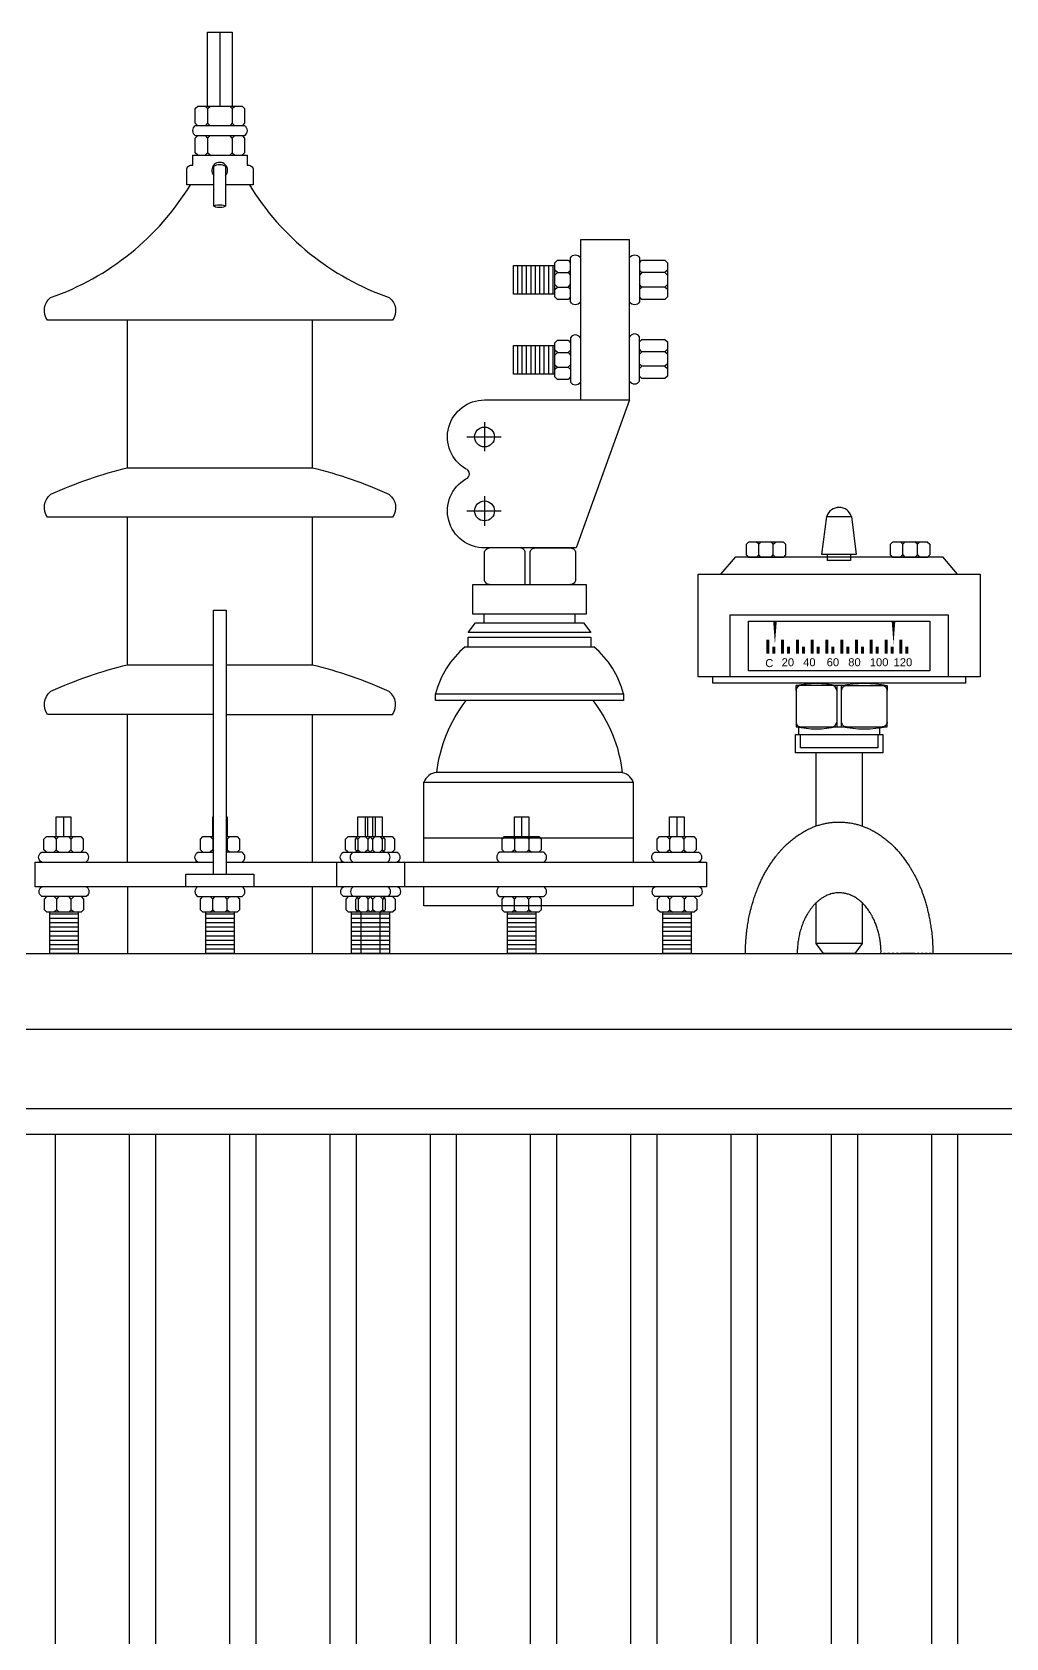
# Model space of a CAD drawing. Header units: millimetres. Extents: x 20927 to 53748, y 38421 to 54891.
# Drawn here: x 23966 to 24337, y 45906 to 46518 of the extents above; entities that cross this region are included whole.
import ezdxf

# ---------------------------------------------------------------- set-up
doc = ezdxf.new("R2010")
doc.units = ezdxf.units.MM
doc.linetypes.add('CENTERX2', pattern=[101.6, 63.5, -12.7, 12.7, -12.7])
doc.layers.add('Btrans.', color=2, linetype='Continuous')
doc.layers.add('HIGHT', color=8, linetype='Continuous')
doc.styles.get("Standard").update_dxf_attribs({"font": 'arial.ttf'})

msp = doc.modelspace()

# ---------------------------------------------------------------- linework, layer by layer
at = {"layer": 'Btrans.'}
msp.add_line((23029.92, 46107.96), (24394.92, 46107.96), dxfattribs=at)
msp.add_lwpolyline([(23017.94, 46166.85), (24410.47, 46166.85), (24424.92, 46137.96), (22999.92, 46137.96), (23014.37, 46166.85)], dxfattribs=at)
at = {"layer": 'HIGHT'}
for p, q in [((24037.78, 46517.64), (24037.78, 46489.51)), ((24033.09, 46488.58), (24033.09, 46482.95)), ((24042.46, 46488.58), (24042.46, 46482.95)), ((24033.09, 46477.33), (24033.09, 46471.7)), ((24042.46, 46477.33), (24042.46, 46471.7)), ((24035.48, 46451.42), (24035.48, 46466.64)), ((24151.18, 46417.95), (24151.18, 46428.76)), ((24152.86, 46417.95), (24152.86, 46428.76)), ((24154.53, 46417.95), (24154.53, 46428.76)), ((24156.21, 46417.95), (24156.21, 46428.76)), ((24157.88, 46417.95), (24157.88, 46428.76)), ((24159.56, 46417.95), (24159.56, 46428.76)), ((24161.23, 46417.95), (24161.23, 46428.76)), ((24162.91, 46417.95), (24162.91, 46428.76)), ((24164.58, 46417.95), (24164.58, 46428.76)), ((24166.22, 46426.11), (24170.29, 46426.11)), ((24198.42, 46426.11), (24197.48, 46427.05)), ((24208.11, 46427.05), (24207.18, 46426.11)), ((24166.22, 46420.58), (24170.29, 46420.58)), ((24198.42, 46420.58), (24197.48, 46421.52)), ((24208.11, 46419.64), (24207.18, 46420.58)), ((24151.18, 46387.48), (24151.18, 46398.29)), ((24152.86, 46387.48), (24152.86, 46398.29)), ((24154.53, 46387.48), (24154.53, 46398.29)), ((24156.21, 46387.48), (24156.21, 46398.29)), ((24157.88, 46387.48), (24157.88, 46398.29)), ((24159.56, 46387.48), (24159.56, 46398.29)), ((24161.23, 46387.48), (24161.23, 46398.29)), ((24162.91, 46387.48), (24162.91, 46398.29)), ((24164.58, 46387.48), (24164.58, 46398.29)), ((24166.22, 46395.64), (24170.29, 46395.64)), ((24198.42, 46396), (24197.48, 46396.94)), ((24208.11, 46396.94), (24207.18, 46396)), ((24166.22, 46390.11), (24170.29, 46390.11)), ((24207.18, 46390.47), (24198.42, 46390.47)), ((24242.86, 46322.68), (24241.92, 46323.62)), ((24248.39, 46322.68), (24247.45, 46323.62)), ((24297.73, 46318.61), (24297.73, 46322.68)), ((24303.26, 46318.61), (24303.26, 46322.68)), ((24241.92, 46317.68), (24242.86, 46318.61)), ((24247.45, 46317.68), (24248.39, 46318.61)), ((24257.1, 46267.05), (24257.1, 46268.92)), ((24002.62, 46201.7), (24002.62, 46257.95)), ((24072.93, 46257.95), (24072.93, 46201.7)), ((23978.25, 46218.98), (23978.25, 46211.39)), ((24037.78, 46218.98), (24037.78, 46218.98)), ((24093.09, 46218.98), (24093.09, 46211.39)), ((24094.04, 46211.39), (24094.04, 46218.98)), ((24095.87, 46218.98), (24095.87, 46211.39)), ((24096.81, 46218.98), (24096.81, 46211.39)), ((24152.62, 46218.98), (24152.62, 46211.39)), ((24211.65, 46218.98), (24211.65, 46211.39)), ((23974.54, 46211.39), (23975.48, 46210.46)), ((23980.08, 46211.39), (23981.01, 46210.46)), ((24034.07, 46211.39), (24035.01, 46210.46)), ((24037.78, 46211.39), (24037.78, 46211.39)), ((24041.48, 46211.39), (24040.54, 46210.46)), ((24090.32, 46210.46), (24090.32, 46206.39)), ((24093.1, 46211.39), (24094.04, 46210.46)), ((24095.85, 46210.46), (24095.85, 46206.39)), ((24100.51, 46211.39), (24099.57, 46210.46)), ((24149.85, 46210.46), (24149.85, 46206.39)), ((24154.44, 46211.39), (24155.38, 46210.46)), ((24208.88, 46210.46), (24208.88, 46206.39)), ((24214.41, 46210.46), (24214.41, 46206.39)), ((23975.48, 46206.39), (23974.54, 46205.45)), ((23981.01, 46206.39), (23981.95, 46205.45)), ((24035.01, 46206.39), (24034.07, 46205.45)), ((24040.54, 46206.39), (24041.48, 46205.45)), ((24094.04, 46206.39), (24094.98, 46205.45)), ((24099.57, 46206.39), (24100.51, 46205.45)), ((24155.38, 46206.39), (24154.44, 46205.45)), ((24082.3, 46192.33), (24082.3, 46201.7)), ((24108.09, 46201.7), (24108.09, 46192.33)), ((24002.62, 46192.33), (24002.62, 46166.7)), ((24072.93, 46192.49), (24072.93, 46166.7)), ((23975.66, 46183.57), (23975.66, 46187.64)), ((23981.19, 46187.64), (23982.13, 46188.58)), ((24035.01, 46187.64), (24035.95, 46188.58)), ((24040.54, 46183.57), (24040.54, 46187.64)), ((24090.49, 46187.64), (24089.56, 46188.58)), ((24094.21, 46183.57), (24094.21, 46187.64)), ((24096.03, 46187.64), (24096.96, 46188.58)), ((24099.75, 46183.57), (24099.75, 46187.64)), ((24149.85, 46187.64), (24150.79, 46188.58)), ((24155.38, 46187.64), (24154.44, 46188.58)), ((24209.05, 46187.64), (24209.99, 46188.58)), ((24214.59, 46187.64), (24215.52, 46188.58)), ((23983.81, 46181.92), (23973.01, 46181.92)), ((23983.81, 46180.25), (23973.01, 46180.25)), ((23982.13, 46182.63), (23981.19, 46183.57)), ((24043.17, 46181.92), (24032.36, 46181.92)), ((24043.17, 46180.25), (24032.36, 46180.25)), ((24035.95, 46182.63), (24035.01, 46183.57)), ((24102.37, 46181.92), (24087.84, 46181.92)), ((24102.37, 46180.25), (24087.84, 46180.25)), ((24089.56, 46182.63), (24090.49, 46183.57)), ((24091.56, 46166.85), (24091.56, 46182.63)), ((24095.09, 46182.63), (24096.03, 46183.57)), ((24098.65, 46182.63), (24098.65, 46166.85)), ((24158.01, 46181.92), (24147.2, 46181.92)), ((24158.01, 46180.25), (24147.2, 46180.25)), ((24154.44, 46182.63), (24155.38, 46183.57)), ((24217.21, 46181.92), (24206.4, 46181.92)), ((24217.21, 46180.25), (24206.4, 46180.25)), ((24215.52, 46182.63), (24214.59, 46183.57)), ((23983.81, 46178.58), (23973.01, 46178.58)), ((23983.81, 46176.9), (23973.01, 46176.9)), ((23983.81, 46175.23), (23973.01, 46175.23)), ((23983.81, 46173.55), (23973.01, 46173.55)), ((24043.17, 46178.58), (24032.36, 46178.58)), ((24043.17, 46176.9), (24032.36, 46176.9)), ((24043.17, 46175.23), (24032.36, 46175.23)), ((24043.17, 46173.55), (24032.36, 46173.55)), ((24102.37, 46178.58), (24087.84, 46178.58)), ((24102.37, 46176.9), (24087.84, 46176.9)), ((24102.37, 46175.23), (24087.84, 46175.23)), ((24102.37, 46173.55), (24087.84, 46173.55)), ((24158.01, 46178.58), (24147.2, 46178.58)), ((24158.01, 46176.9), (24147.2, 46176.9)), ((24158.01, 46175.23), (24147.2, 46175.23)), ((24158.01, 46173.55), (24147.2, 46173.55)), ((24217.21, 46178.58), (24206.4, 46178.58)), ((24217.21, 46176.9), (24206.4, 46176.9)), ((24217.21, 46175.23), (24206.4, 46175.23)), ((24217.21, 46173.55), (24206.4, 46173.55)), ((23983.81, 46171.88), (23973.01, 46171.88)), ((23983.81, 46170.2), (23973.01, 46170.2)), ((23983.81, 46168.53), (23973.01, 46168.53)), ((24043.17, 46171.88), (24032.36, 46171.88)), ((24043.17, 46170.2), (24032.36, 46170.2)), ((24043.17, 46168.53), (24032.36, 46168.53)), ((24102.37, 46171.88), (24087.84, 46171.88)), ((24102.37, 46170.2), (24087.84, 46170.2)), ((24102.37, 46168.53), (24087.84, 46168.53)), ((24158.01, 46171.88), (24147.2, 46171.88)), ((24158.01, 46170.2), (24147.2, 46170.2)), ((24158.01, 46168.53), (24147.2, 46168.53)), ((24217.21, 46171.88), (24206.4, 46171.88)), ((24217.21, 46170.2), (24206.4, 46170.2)), ((24217.21, 46168.53), (24206.4, 46168.53)), ((23975.08, 46097.96), (23975.08, 44578.23)), ((24003.25, 46097.96), (24003.25, 44578.23)), ((24013.25, 46097.96), (24013.25, 44578.23)), ((24041.42, 46097.96), (24041.42, 44578.23)), ((24051.42, 46097.96), (24051.42, 44578.23)), ((24079.58, 46097.96), (24079.58, 44578.23)), ((24089.58, 46097.96), (24089.58, 44578.23)), ((24117.75, 46097.96), (24117.75, 44578.23)), ((24127.75, 46097.96), (24127.75, 44578.23)), ((24155.92, 46097.96), (24155.92, 44578.23)), ((24165.92, 46097.96), (24165.92, 44578.23)), ((24194.08, 46097.96), (24194.08, 44578.23)), ((24204.08, 46097.96), (24204.08, 44578.23)), ((24232.25, 46097.96), (24232.25, 44578.23)), ((24242.25, 46097.96), (24242.25, 44578.23)), ((24270.42, 46097.96), (24270.42, 44578.23)), ((24280.42, 46097.96), (24280.42, 44578.23)), ((24308.58, 46097.96), (24308.58, 44578.23)), ((24318.58, 46097.96), (24318.58, 44578.23))]:
    msp.add_line(p, q, dxfattribs=at)
at = {"layer": 'HIGHT', "linetype": 'CENTERX2'}
for p, q in [((24138.49, 46369.15), (24138.49, 46358.15)), ((24131.72, 46363.54), (24144.84, 46363.54)), ((24138.49, 46340.95), (24138.49, 46329.66)), ((24131.72, 46335.38), (24144.84, 46335.38))]:
    msp.add_line(p, q, dxfattribs=at)
at = {"layer": 'HIGHT', "linetype": 'ByBlock'}
for p, q in [((24131.11, 46283.68), (24180.12, 46283.68)), ((24276.3, 46253.15), (24289.88, 46253.15))]:
    msp.add_line(p, q, dxfattribs=at)
at = {"layer": 'HIGHT'}
for points in [[(24033.09, 46489.51), (24033.09, 46517.64), (24042.46, 46517.64), (24042.46, 46489.51)], [(24029.34, 46482.01), (24028.4, 46482.95), (24028.4, 46488.58), (24029.34, 46489.51), (24046.21, 46489.51), (24047.15, 46488.58), (24047.15, 46482.95), (24046.21, 46482.01)], [(24032.15, 46489.51), (24033.09, 46488.58), (24034.03, 46489.51)], [(24041.53, 46489.51), (24042.46, 46488.58), (24043.4, 46489.51)], [(24034.03, 46482.01), (24033.09, 46482.95), (24032.15, 46482.01)], [(24043.4, 46482.01), (24042.46, 46482.95), (24041.53, 46482.01)], [(24029.34, 46470.76), (24028.4, 46471.7), (24028.4, 46477.33), (24029.34, 46478.26)], [(24032.15, 46478.26), (24033.09, 46477.33), (24034.03, 46478.26)], [(24043.4, 46478.26), (24042.46, 46477.33), (24041.53, 46478.26)], [(24046.21, 46478.26), (24047.15, 46477.33), (24047.15, 46471.7), (24046.21, 46470.76)], [(24034.03, 46470.76), (24033.09, 46471.7), (24032.15, 46470.76)], [(24041.53, 46470.76), (24042.46, 46471.7), (24043.4, 46470.76)], [(24193.73, 46377.64), (24193.73, 46438.58), (24174.98, 46438.58), (24174.98, 46377.64)], [(24171.23, 46416.83), (24170.29, 46415.89), (24166.22, 46415.89), (24165.29, 46416.83), (24165.29, 46429.86), (24166.22, 46430.8), (24170.29, 46430.8), (24171.23, 46429.86)], [(24197.48, 46429.86), (24198.42, 46430.8), (24207.18, 46430.8), (24208.11, 46429.86), (24208.11, 46416.83), (24207.18, 46415.89), (24198.42, 46415.89), (24197.48, 46416.83)], [(24165.29, 46417.95), (24149.51, 46417.95), (24149.51, 46428.76), (24165.29, 46428.76)], [(24165.29, 46425.17), (24166.22, 46426.11), (24165.29, 46427.05)], [(24171.23, 46427.05), (24170.29, 46426.11), (24171.23, 46425.17)], [(24208.11, 46425.17), (24207.18, 46426.11), (24198.42, 46426.11), (24197.48, 46425.17)], [(24165.29, 46419.64), (24166.22, 46420.58), (24165.29, 46421.52)], [(24171.23, 46419.64), (24170.29, 46420.58), (24171.23, 46421.52)], [(24208.11, 46421.52), (24207.18, 46420.58), (24198.42, 46420.58), (24197.48, 46419.64)], [(24072.93, 46407.95), (24072.93, 46351.7), (24002.62, 46351.7), (24002.62, 46407.95)], [(24171.23, 46386.36), (24170.29, 46385.42), (24166.22, 46385.42), (24165.29, 46386.36), (24165.29, 46399.39), (24166.22, 46400.33), (24170.29, 46400.33), (24171.23, 46399.39)], [(24197.48, 46399.75), (24198.42, 46400.69), (24207.18, 46400.69), (24208.11, 46399.75), (24208.11, 46386.72), (24207.18, 46385.78), (24198.42, 46385.78), (24197.48, 46386.72)], [(24165.29, 46387.48), (24149.51, 46387.48), (24149.51, 46398.29), (24165.29, 46398.29)], [(24165.29, 46394.7), (24166.22, 46395.64), (24165.29, 46396.58)], [(24171.23, 46396.58), (24170.29, 46395.64), (24171.23, 46394.7)], [(24208.11, 46395.06), (24207.18, 46396), (24198.42, 46396), (24197.48, 46395.06)], [(24165.29, 46391.05), (24166.22, 46390.11), (24165.29, 46389.17)], [(24171.23, 46389.17), (24170.29, 46390.11), (24171.23, 46391.05)], [(24197.48, 46389.53), (24198.42, 46390.47), (24197.48, 46391.41)], [(24208.11, 46391.41), (24207.18, 46390.47), (24208.11, 46389.53)], [(24035.38, 46276.7), (24002.62, 46276.7), (24002.62, 46332.95)], [(24072.93, 46332.95), (24072.93, 46276.7), (24040.17, 46276.7)], [(24243.79, 46317.68), (24242.86, 46318.61), (24242.86, 46322.68), (24243.79, 46323.62)], [(24249.33, 46317.68), (24248.39, 46318.61), (24248.39, 46322.68), (24249.33, 46323.62)], [(24298.66, 46323.62), (24297.73, 46322.68), (24296.79, 46323.62)], [(24304.2, 46323.62), (24303.26, 46322.68), (24302.32, 46323.62)], [(24228.51, 46311.32), (24234.14, 46317.85), (24312.81, 46317.85), (24318.44, 46311.32)], [(24277.84, 46318.76), (24277.84, 46316.5), (24269.11, 46316.5), (24269.11, 46318.76)], [(24296.79, 46317.68), (24297.73, 46318.61), (24298.66, 46317.68)], [(24302.32, 46317.68), (24303.26, 46318.61), (24304.2, 46317.68)], [(24035.38, 46197.11), (24035.38, 46297.61), (24040.17, 46297.61), (24040.17, 46197.11)], [(24231.94, 46272.18), (24231.94, 46295.8), (24315.01, 46295.8), (24315.01, 46272.18)], [(24321.57, 46272.18), (24321.57, 46269.77), (24225.39, 46269.77), (24225.39, 46272.18)], [(24258.18, 46250.24), (24258.18, 46253.15)], [(24288.79, 46253.15), (24288.79, 46250.24)], [(24288.23, 46250.24), (24288.23, 46245.24), (24258.75, 46245.24), (24258.75, 46250.24)], [(24264.69, 46215.42), (24264.69, 46243.36)], [(24282.29, 46243.36), (24282.29, 46215.42)], [(23975.48, 46211.39), (23975.48, 46218.98), (23981.03, 46218.98), (23981.03, 46211.39)], [(24035.01, 46211.39), (24035.01, 46218.98), (24035.38, 46218.98)], [(24040.17, 46218.98), (24040.56, 46218.98), (24040.56, 46211.39)], [(24090.32, 46211.39), (24090.32, 46218.98), (24099.59, 46218.98), (24099.59, 46211.39)], [(24149.85, 46211.39), (24149.85, 46218.98), (24155.4, 46218.98), (24155.4, 46211.39)], [(24208.88, 46211.39), (24208.88, 46218.98), (24214.43, 46218.98), (24214.43, 46211.39)], [(23971.73, 46205.45), (23970.79, 46206.39), (23970.79, 46210.46), (23971.73, 46211.39), (23984.76, 46211.39), (23985.7, 46210.46), (23985.7, 46206.39), (23984.76, 46205.45)], [(23976.42, 46211.39), (23975.48, 46210.46), (23975.48, 46206.39), (23976.42, 46205.45)], [(23981.95, 46211.39), (23981.01, 46210.46), (23981.01, 46206.39), (23980.08, 46205.45)], [(24031.26, 46205.45), (24030.32, 46206.39), (24030.32, 46210.46), (24031.26, 46211.39), (24035.38, 46211.39)], [(24035.38, 46210.83), (24035.01, 46210.46), (24035.01, 46206.39), (24035.38, 46206.02)], [(24040.17, 46211.39), (24044.29, 46211.39), (24045.23, 46210.46), (24045.23, 46206.39), (24044.29, 46205.45)], [(24040.17, 46210.83), (24040.54, 46210.46), (24040.54, 46206.39), (24040.17, 46206.02)], [(24086.57, 46205.45), (24085.63, 46206.39), (24085.63, 46210.46), (24086.57, 46211.39), (24103.32, 46211.39), (24104.26, 46210.46), (24104.26, 46206.39), (24103.32, 46205.45)], [(24090.29, 46205.45), (24089.35, 46206.39), (24089.35, 46210.46), (24090.29, 46211.39)], [(24091.26, 46211.39), (24090.32, 46210.46), (24089.38, 46211.39)], [(24094.98, 46211.39), (24094.04, 46210.46), (24094.04, 46206.39), (24093.1, 46205.45)], [(24096.79, 46211.39), (24095.85, 46210.46), (24094.91, 46211.39)], [(24098.64, 46211.39), (24099.57, 46210.46), (24099.57, 46206.39), (24098.64, 46205.45)], [(24099.6, 46211.39), (24100.54, 46210.46), (24100.54, 46206.39), (24099.6, 46205.45)], [(24146.1, 46205.45), (24145.16, 46206.39), (24145.16, 46210.46), (24146.1, 46211.39), (24159.13, 46211.39), (24160.07, 46210.46), (24160.07, 46206.39), (24159.13, 46205.45)], [(24148.91, 46211.39), (24149.85, 46210.46), (24150.79, 46211.39)], [(24156.32, 46211.39), (24155.38, 46210.46), (24155.38, 46206.39), (24156.32, 46205.45)], [(24205.13, 46205.45), (24204.19, 46206.39), (24204.19, 46210.46), (24205.13, 46211.39), (24218.16, 46211.39), (24219.1, 46210.46), (24219.1, 46206.39), (24218.16, 46205.45)], [(24207.94, 46211.39), (24208.88, 46210.46), (24209.82, 46211.39)], [(24213.47, 46211.39), (24214.41, 46210.46), (24215.35, 46211.39)], [(24089.38, 46205.45), (24090.32, 46206.39), (24091.26, 46205.45)], [(24094.91, 46205.45), (24095.85, 46206.39), (24096.79, 46205.45)], [(24150.79, 46205.45), (24149.85, 46206.39), (24148.91, 46205.45)], [(24209.82, 46205.45), (24208.88, 46206.39), (24207.94, 46205.45)], [(24213.47, 46205.45), (24214.41, 46206.39), (24215.35, 46205.45)], [(24040.17, 46201.7), (24222.93, 46201.7), (24222.93, 46192.33), (23967.46, 46192.33), (23967.46, 46201.7), (24035.38, 46201.7)], [(24024.85, 46192.33), (24024.85, 46197.11), (24050.71, 46197.11), (24050.71, 46192.33)], [(23984.94, 46188.58), (23985.88, 46187.64), (23985.88, 46183.57), (23984.94, 46182.63), (23971.91, 46182.63), (23970.97, 46183.57), (23970.97, 46187.64), (23971.91, 46188.58)], [(23974.72, 46188.58), (23975.66, 46187.64), (23976.59, 46188.58)], [(23980.25, 46182.63), (23981.19, 46183.57), (23981.19, 46187.64), (23980.25, 46188.58)], [(24044.29, 46188.58), (24045.23, 46187.64), (24045.23, 46183.57), (24044.29, 46182.63), (24031.26, 46182.63), (24030.32, 46183.57), (24030.32, 46187.64), (24031.26, 46188.58)], [(24034.07, 46182.63), (24035.01, 46183.57), (24035.01, 46187.64), (24034.07, 46188.58)], [(24041.48, 46188.58), (24040.54, 46187.64), (24039.6, 46188.58)], [(24103.5, 46188.58), (24104.43, 46187.64), (24104.43, 46183.57), (24103.5, 46182.63), (24086.74, 46182.63), (24085.81, 46183.57), (24085.81, 46187.64), (24086.74, 46188.58)], [(24090.46, 46182.63), (24089.53, 46183.57), (24089.53, 46187.64), (24090.46, 46188.58)], [(24091.43, 46182.63), (24090.49, 46183.57), (24090.49, 46187.64), (24091.43, 46188.58)], [(24093.28, 46188.58), (24094.21, 46187.64), (24095.15, 46188.58)], [(24096.96, 46182.63), (24096.03, 46183.57), (24096.03, 46187.64), (24095.09, 46188.58)], [(24100.68, 46188.58), (24099.75, 46187.64), (24098.81, 46188.58)], [(24099.78, 46188.58), (24100.71, 46187.64), (24100.71, 46183.57), (24099.78, 46182.63)], [(24159.13, 46188.58), (24160.07, 46187.64), (24160.07, 46183.57), (24159.13, 46182.63), (24146.1, 46182.63), (24145.16, 46183.57), (24145.16, 46187.64), (24146.1, 46188.58)], [(24149.85, 46183.57), (24149.85, 46187.64), (24148.91, 46188.58)], [(24156.32, 46182.63), (24155.38, 46183.57), (24155.38, 46187.64), (24156.32, 46188.58)], [(24218.34, 46188.58), (24219.27, 46187.64), (24219.27, 46183.57), (24218.34, 46182.63), (24205.3, 46182.63), (24204.37, 46183.57), (24204.37, 46187.64), (24205.3, 46188.58)], [(24209.05, 46183.57), (24209.05, 46187.64), (24208.12, 46188.58)], [(24213.65, 46182.63), (24214.59, 46183.57), (24214.59, 46187.64), (24213.65, 46188.58)], [(24282.29, 46186.19), (24282.29, 46170.74), (24264.69, 46170.74), (24264.69, 46186.19)], [(23983.81, 46182.63), (23983.81, 46166.85), (23973.01, 46166.85), (23973.01, 46182.63)], [(23976.59, 46182.63), (23975.66, 46183.57), (23974.72, 46182.63)], [(24043.17, 46182.63), (24043.17, 46166.85), (24032.36, 46166.85), (24032.36, 46182.63)], [(24039.6, 46182.63), (24040.54, 46183.57), (24041.48, 46182.63)], [(24102.37, 46182.63), (24102.37, 46166.85), (24087.84, 46166.85), (24087.84, 46182.63)], [(24093.28, 46182.63), (24094.21, 46183.57), (24095.15, 46182.63)], [(24100.68, 46182.63), (24099.75, 46183.57), (24098.81, 46182.63)], [(24158.01, 46182.63), (24158.01, 46166.85), (24147.2, 46166.85), (24147.2, 46182.63)], [(24148.91, 46182.63), (24149.85, 46183.57), (24150.79, 46182.63)], [(24217.21, 46182.63), (24217.21, 46166.85), (24206.4, 46166.85), (24206.4, 46182.63)], [(24208.12, 46182.63), (24209.05, 46183.57), (24209.99, 46182.63)], [(24282.29, 46170.74), (24279.47, 46166.85), (24267.5, 46166.85), (24264.69, 46170.74)], [(24394.92, 46097.96), (23732.42, 46097.96), (23732.42, 44568.59)]]:
    msp.add_lwpolyline(points, dxfattribs=at)
for points in [[(24028.4, 46482.01, 0.56779), (24028.4, 46478.26), (24047.15, 46478.26, 0.56779), (24047.15, 46482.01)], [(24131.29, 46351.41, -0.762576), (24138.49, 46377.64), (24193.73, 46377.64), (24173.34, 46321.28), (24138.49, 46321.28, -0.767012), (24131.43, 46347.59, 0.731645)]]:
    msp.add_lwpolyline(points, format="xyb", close=True, dxfattribs=at)
for points, format in [([(24035.48, 46459.51), (24025.12, 46459.51), (24025.12, 46465.14, -0.471469), (24027.46, 46467.01), (24027.46, 46470.76), (24048.09, 46470.76), (24048.09, 46467.01, -0.471469), (24050.43, 46465.14), (24050.43, 46459.51), (24039.83, 46459.51)], "xyb"), ([(24035.48, 46466.62, -0.280335), (24039.83, 46466.64), (24039.83, 46451.42)], "xyb"), ([(24048.99, 46459.51, 0.173722), (24102.24, 46416.6, -0.405237), (24103.4, 46407.95), (23972.15, 46407.95, -0.405237), (23973.31, 46416.6, 0.173722), (24026.56, 46459.51)], "xyb"), ([(24174.98, 46414.91, -0.56779), (24171.23, 46414.91), (24171.23, 46431.78, -0.56779), (24174.98, 46431.78)], "xyb"), ([(24193.73, 46431.78, -0.56779), (24197.48, 46431.78), (24197.48, 46414.91, -0.56779), (24193.73, 46414.91)], "xyb"), ([(24174.98, 46401.31, 0.56779), (24171.23, 46401.31), (24171.23, 46384.44, 0.56779), (24174.98, 46384.44)], "xyb"), ([(24193.73, 46384.8, 0.56779), (24197.48, 46384.8), (24197.48, 46401.67, 0.56779), (24193.73, 46401.67)], "xyb"), ([(24102.24, 46341.6, -0.405237), (24103.4, 46332.95), (23972.15, 46332.95, -0.405237), (23973.31, 46341.6)], "xyb"), ([(24153.95, 46307.38), (24153.95, 46319.41, 0.414214), (24152.07, 46321.28)], "xyb"), ([(24249.05, 46293.57, 1.41, 0, 0), (24249.05, 46284.59, 0, 0, 0)], "xyseb"), ([(24294.18, 46293.57, 1.41, 0, 0), (24294.18, 46284.59, 0, 0, 0)], "xyseb"), ([(24035.38, 46257.95), (23972.15, 46257.95, -0.405237), (23973.31, 46266.6)], "xyb"), ([(24040.17, 46257.95), (24103.4, 46257.95, 0.405237), (24102.24, 46266.6)], "xyb"), ([(24276.3, 46268.92), (24257.09, 46268.92, -0.110221), (24272.55, 46268.92), (24272.55, 46253.15, -0.110221), (24257.09, 46253.15)], "xyb"), ([(24274.43, 46267.05), (24274.43, 46268.92, -0.098454), (24291.75, 46268.92)], "xyb"), ([(24257.1, 46255.02), (24257.1, 46253.15), (24276.3, 46253.15, -0.414214), (24274.43, 46255.02)], "xyb"), ([(23969.81, 46201.7, -0.56779), (23969.81, 46205.45), (23986.68, 46205.45, -0.56779), (23986.68, 46201.7)], "xyb"), ([(24029.34, 46201.7, -0.56779), (24029.34, 46205.45), (24035.38, 46205.45)], "xyb"), ([(24046.21, 46201.7, 0.56779), (24046.21, 46205.45), (24040.17, 46205.45)], "xyb"), ([(24084.65, 46201.7, -0.56779), (24084.65, 46205.45), (24105.24, 46205.45, -0.56779), (24105.24, 46201.7)], "xyb"), ([(24161.05, 46201.7, 0.56779), (24161.05, 46205.45), (24144.18, 46205.45, 0.56779), (24144.18, 46201.7)], "xyb"), ([(24203.21, 46201.7, -0.56779), (24203.21, 46205.45), (24220.08, 46205.45, -0.56779), (24220.08, 46201.7)], "xyb"), ([(23986.86, 46192.33, -0.56779), (23986.86, 46188.58), (23969.98, 46188.58, -0.56779), (23969.98, 46192.33)], "xyb"), ([(24029.34, 46192.33, 0.56779), (24029.34, 46188.58), (24046.21, 46188.58, 0.56779), (24046.21, 46192.33)], "xyb"), ([(24105.42, 46192.33, -0.56779), (24105.42, 46188.58), (24084.82, 46188.58, -0.56779), (24084.82, 46192.33)], "xyb"), ([(24144.18, 46192.33, 0.56779), (24144.18, 46188.58), (24161.05, 46188.58, 0.56779), (24161.05, 46192.33)], "xyb"), ([(24220.26, 46192.33, -0.56779), (24220.26, 46188.58), (24203.38, 46188.58, -0.56779), (24203.38, 46192.33)], "xyb")]:
    msp.add_lwpolyline(points, format=format, dxfattribs=at)
for points in [[(24268.81, 46333.24), (24278.14, 46333.24), (24280.02, 46318.76), (24266.93, 46318.76)], [(24238.17, 46322.68), (24239.11, 46323.62), (24252.14, 46323.62), (24253.08, 46322.68), (24253.08, 46318.61), (24252.14, 46317.68), (24239.11, 46317.68), (24238.17, 46318.61)], [(24293.04, 46318.61), (24293.04, 46322.68), (24293.98, 46323.62), (24307.01, 46323.62), (24307.95, 46322.68), (24307.95, 46318.61), (24307.01, 46317.68), (24293.98, 46317.68)], [(24219.79, 46311.32), (24327.17, 46311.32), (24327.17, 46272.18), (24219.79, 46272.18)], [(24238.98, 46293.46), (24307.98, 46293.46), (24307.98, 46274.52), (24238.98, 46274.52)], [(24256.87, 46250.24), (24290.1, 46250.24), (24290.1, 46243.36), (24256.87, 46243.36)]]:
    msp.add_lwpolyline(points, close=True, dxfattribs=at)
at = {"layer": 'HIGHT', "linetype": 'ByBlock'}
for points in [[(24140.37, 46307.38, -0.414214), (24138.49, 46309.26), (24138.49, 46319.41, -0.414214), (24140.37, 46321.28)], [(24155.82, 46307.38), (24155.82, 46319.41, -0.414214), (24157.7, 46321.28), (24171.28, 46321.28, -0.414214), (24173.15, 46319.41), (24173.15, 46309.26, -0.414214), (24171.28, 46307.38)], [(24258.97, 46268.92, 0.414214), (24257.1, 46267.05), (24257.1, 46255.02, 0.414214), (24258.97, 46253.15)], [(24291.75, 46253.15, -0.098454), (24274.43, 46253.15), (24274.43, 46255.02), (24274.43, 46267.05, -0.414214), (24276.3, 46268.92), (24289.88, 46268.92)], [(24291.75, 46255.02, -0.414214), (24289.88, 46253.15), (24291.75, 46253.15), (24291.75, 46255.02), (24291.75, 46267.05, 0.414214), (24289.88, 46268.92), (24291.75, 46268.92), (24291.75, 46267.05)], [(24179.67, 46263.24, -0.13826), (24190.92, 46235.83), (24120.31, 46235.83, -0.13826), (24131.56, 46263.24)]]:
    msp.add_lwpolyline(points, format="xyb", dxfattribs=at)
for points in [[(24134.04, 46307.38), (24177.19, 46307.38), (24177.19, 46296.11), (24134.04, 46296.11)], [(24135.12, 46292.73), (24176.11, 46292.73), (24178.93, 46289.04), (24132.3, 46289.04)], [(24119.86, 46265.73), (24191.37, 46265.73), (24191.37, 46263.24), (24119.86, 46263.24)]]:
    msp.add_lwpolyline(points, close=True, dxfattribs=at)
for points in [[(24138.31, 46292.73), (24138.31, 46296.11)], [(24172.92, 46296.11), (24172.92, 46292.73)], [(24132.3, 46283.68), (24132.3, 46287.37), (24178.93, 46287.37), (24178.93, 46283.68)], [(24115.45, 46201.7), (24115.45, 46232.14), (24195.11, 46232.14), (24195.11, 46201.7)], [(24115.45, 46210.91), (24195.11, 46210.91)], [(24195.11, 46192.33), (24195.11, 46185.04), (24115.45, 46185.04), (24115.45, 46192.33)]]:
    msp.add_lwpolyline(points, dxfattribs=at)
at = {"layer": 'HIGHT'}
for centre in [(24138.49, 46363.54), (24138.49, 46335.38)]:
    msp.add_circle(centre, 3.78, dxfattribs=at)
for centre, radius, start, end in [((24037.69, 46465.07), 2.99, 315.64556, 222.20732), ((24040.42, 46194.38), 161.8, 103.51156, 114.50517), ((24035.13, 46194.38), 161.8, 65.49483, 76.48844), ((24273.48, 46331.88), 4.86, 16.16751, 163.83249), ((24040.42, 46119.38), 161.8, 103.51156, 114.50517), ((24035.13, 46119.38), 161.8, 65.49483, 76.48844), ((24270.68, 46267.05), 1.88, 0, 90), ((24270.68, 46255.02), 1.88, 270, 0), ((24089.49, 46203.58), 2.18, 120.82507, 239.17493), ((24100.4, 46203.58), 2.18, 300.82507, 59.17493), ((24089.66, 46190.45), 2.18, 120.82507, 239.17493), ((24100.58, 46190.45), 2.18, 300.82507, 59.17493)]:
    msp.add_arc(centre, radius, start, end, dxfattribs=at)
at = {"layer": 'HIGHT', "linetype": 'ByBlock'}
for centre, radius, start, end in [((24153.44, 46257.18), 34.65, 130.12486, 165.72044), ((24157.79, 46257.18), 34.65, 14.27956, 49.87514), ((24120.65, 46230.34), 5.5, 93.5661, 160.93158), ((24189.91, 46230.34), 5.5, 19.06842, 86.4339)]:
    msp.add_arc(centre, radius, start, end, dxfattribs=at)
at = {"layer": 'HIGHT'}
msp.add_ellipse((24037.65, 46451.42), major_axis=(-2.18, 0), ratio=0.240501, dxfattribs=at)
msp.add_rational_spline([(24237.81, 46166.85), (24237.81, 46171.65), (24238.46, 46176.4), (24239.54, 46184.52), (24242.64, 46192.11), (24245.31, 46198.7), (24249.71, 46204.28), (24254.34, 46210.25), (24261, 46213.81), (24273.49, 46220.5), (24285.97, 46213.81), (24292.16, 46210.51), (24296.61, 46205.09), (24302.94, 46197.36), (24305.91, 46187.83), (24309.19, 46177.6), (24309.16, 46166.85), (24299.31, 46166.85), (24289.45, 46166.85), (24289.45, 46190.02), (24273.49, 46190.02), (24257.53, 46190.02), (24257.53, 46166.85)], [1, 0.997651355028, 1, 0.991835439668, 1, 0.990029856328, 1, 0.978105417092, 1, 0.881610107854, 1, 0.980735144371, 1, 0.981643522936, 1, 0.987843244892, 1, 1, 1, 0.707106781187, 1, 0.707106781187, 1], degree=2, knots=[0, 0, 0, 0.1371, 0.1371, 0.392845, 0.392845, 0.675501, 0.675501, 1.094785, 1.094785, 2.077852, 2.077852, 2.471065, 2.471065, 2.854866, 2.854866, 3.167039, 3.167039, 4.167039, 4.167039, 5.737835, 5.737835, 7.308632, 7.308632, 7.308632], dxfattribs=at)
for points in [[(24246.91, 46286.42), (24245.79, 46286.42), (24246.91, 46281.08), (24245.79, 46281.08)], [(24249.19, 46283.75), (24248.07, 46283.75), (24249.19, 46281.08), (24248.07, 46281.08)], [(24252.54, 46286.42), (24251.41, 46286.42), (24252.54, 46281.08), (24251.41, 46281.08)], [(24254.82, 46283.75), (24253.69, 46283.75), (24254.82, 46281.08), (24253.69, 46281.08)], [(24258.16, 46286.42), (24257.04, 46286.42), (24258.16, 46281.08), (24257.04, 46281.08)], [(24260.44, 46283.75), (24259.32, 46283.75), (24260.44, 46281.08), (24259.32, 46281.08)], [(24263.79, 46286.42), (24262.66, 46286.42), (24263.79, 46281.08), (24262.66, 46281.08)], [(24266.07, 46283.75), (24264.94, 46283.75), (24266.07, 46281.08), (24264.94, 46281.08)], [(24269.41, 46286.42), (24268.29, 46286.42), (24269.41, 46281.08), (24268.29, 46281.08)], [(24271.69, 46283.75), (24270.57, 46283.75), (24271.69, 46281.08), (24270.57, 46281.08)], [(24275.04, 46286.42), (24273.91, 46286.42), (24275.04, 46281.08), (24273.91, 46281.08)], [(24277.32, 46283.75), (24276.19, 46283.75), (24277.32, 46281.08), (24276.19, 46281.08)], [(24280.66, 46286.42), (24279.54, 46286.42), (24280.66, 46281.08), (24279.54, 46281.08)], [(24282.94, 46283.75), (24281.82, 46283.75), (24282.94, 46281.08), (24281.82, 46281.08)], [(24286.29, 46286.42), (24285.16, 46286.42), (24286.29, 46281.08), (24285.16, 46281.08)], [(24288.57, 46283.75), (24287.44, 46283.75), (24288.57, 46281.08), (24287.44, 46281.08)], [(24291.91, 46286.42), (24290.79, 46286.42), (24291.91, 46281.08), (24290.79, 46281.08)], [(24294.19, 46283.75), (24293.07, 46283.75), (24294.19, 46281.08), (24293.07, 46281.08)], [(24297.54, 46286.42), (24296.41, 46286.42), (24297.54, 46281.08), (24296.41, 46281.08)], [(24299.82, 46283.75), (24298.69, 46283.75), (24299.82, 46281.08), (24298.69, 46281.08)]]:
    msp.add_trace(points, dxfattribs=at)

# ---------------------------------------------------------------- texts
for s, height, p in [('C', 3.05, (24245.37, 46275.93)), ('20', 3.047, (24251.6, 46276.26)), ('40', 3.047, (24259.79, 46276.26)), ('60', 3.047, (24268.75, 46276.26)), ('80', 3.047, (24276.95, 46276.26)), ('100', 3.047, (24285.15, 46276.26)), ('120', 3.047, (24294.22, 46276.26))]:
    msp.add_text(s, height=height, dxfattribs=at).set_placement(p)

doc.saveas('drawing.dxf')
